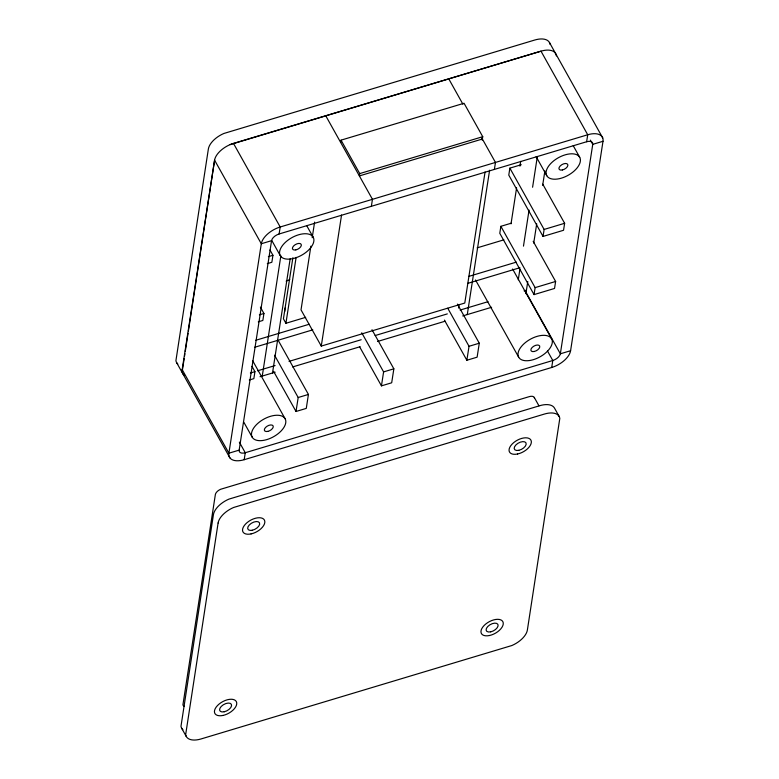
<?xml version="1.0" encoding="UTF-8"?>
<svg xmlns="http://www.w3.org/2000/svg" width="779" height="779" viewBox="0 0 779 779"><rect width="100%" height="100%" fill="white"/><g stroke="black" fill="none" stroke-linecap="round" stroke-linejoin="round"><path stroke-width="1.17" d="M182.159 371.778L184.185 358.544M184.555 356.139L184.925 353.734M185.295 351.339L188.051 333.295M188.421 330.89L214.585 160.153A18.862 10.049 -29.2 0 1 233.476 143.394L540.996 51.171A18.862 10.049 -29.2 0 1 556.352 55.922M184.389 375.468A18.862 10.049 -29.2 0 1 182.179 369.606L214.585 160.153L261.306 243.749L228.899 453.193A18.862 10.049 -29.2 0 0 244.187 459.707L551.707 367.484A18.862 10.049 -29.2 0 0 570.588 350.725L603.004 141.281A18.862 10.049 -29.2 0 0 587.717 134.767L540.996 51.171L230.107 144.621M182.179 369.606L228.899 453.193L239.153 450.126L271.559 240.672A7.547 4.022 -29.2 0 1 279.116 233.973L586.636 141.749A7.547 4.022 -29.2 0 1 592.751 144.349L603.004 141.281M251.977 366.364L254.937 371.651L253.857 378.633L249.299 379.996M260.39 307.121L263.935 313.47L262.854 320.451L258.297 321.815M269.982 250.001L272.942 255.288L271.861 262.27L267.304 263.633M244.187 459.707L245.268 452.726L239.348 442.151M279.116 233.973L280.197 226.991L233.476 143.394M262.26 376.053L280.868 255.775M272.504 372.985L290.187 258.716M292.885 257.722L283.429 318.815L285.922 323.275L305.68 317.345M285.922 323.275L296.117 257.391M310.889 246.135L301.025 309.867L321.269 346.09L464.781 303.05L485.064 171.993M312.194 237.722L314.609 222.093M278.307 340.54L308.426 394.437L306.274 408.4L296.02 411.478L298.182 397.514L274.549 355.234M340.676 142.479L341.036 140.152L464.05 103.256L482.737 136.695L482.201 140.191M321.269 346.09L341.553 215.023M341.036 140.152L359.732 173.59L359.372 175.918L482.376 139.022M371.369 206.299L372.45 199.317L325.729 115.73M372.002 329.721L393.853 368.827L391.691 382.791L381.447 385.858L383.599 371.895L361.748 332.789M458.51 308.026L459.074 304.414M467.273 314.57L489.611 170.231M494.383 169.413L495.463 162.431L481.86 138.097M457.419 304.102L479.28 343.208L477.118 357.172L466.864 360.249L469.026 346.285L447.759 308.231M511.112 223.242L500.868 226.319L499.787 233.301L534.043 294.608L554.541 288.454L555.622 281.472L533.177 241.315M521.258 164.72L509.865 168.137L508.784 175.119L543.041 236.427L563.548 230.272L564.629 223.291L542.768 184.185M511.024 223.846L516.604 187.788M519.944 166.151L520.693 161.341M518.269 279.797L519.944 268.979M523.478 246.135L529.058 210.077M532.593 187.242L537.237 157.192M525.903 293.664L527.782 281.531M533.732 243.067L536.702 223.836M542.661 185.373L544.891 170.942M534.043 294.608L535.124 287.626L500.868 226.319M543.041 236.427L544.122 229.445L509.865 168.137M551.707 367.484L552.788 360.502L547.462 350.978M586.636 141.749L587.717 134.767L280.197 226.991A18.862 10.049 -29.2 0 0 261.306 243.749L271.559 240.672M359.732 173.59L482.737 136.695M268.385 256.651L272.942 255.288M477.128 247.858L503.896 239.835M259.378 314.833L263.935 313.47M544.122 229.445L564.629 223.291M255.678 340.306L309.205 324.249M468.637 276.438L516.35 262.124M254.597 347.288L312.788 329.838M467.566 283.42L519.924 267.713M257.615 370.785L275.075 365.555M289.038 361.368L361.193 339.732M375.157 335.545L447.312 313.898M460.107 310.061L488.034 301.687M524.111 290.869L526.438 290.168M250.38 373.014L254.937 371.651M535.124 287.626L555.622 281.472M260.03 376.724L275.162 372.187M292.612 366.948L360.112 346.713M377.562 341.475L445.062 321.23M462.716 315.943L491.617 307.277M298.182 397.514L308.426 394.437M383.599 371.895L393.853 368.827M469.026 346.285L479.28 343.208M570.588 350.725L560.344 353.802A7.547 4.022 -29.2 0 1 552.788 360.502L245.268 452.726A7.547 4.022 -29.2 0 1 239.153 450.126M549.438 42.475L602.722 137.932M590.385 140.123L592.751 144.349L560.344 353.802L525.455 291.365M573.217 145.683L579.722 157.329A18.862 10.049 -29.2 0 1 559.234 178.712A18.862 10.049 -29.2 0 1 550.792 163.493A18.862 10.049 -29.2 0 1 579.722 157.329M536.137 156.647L546.78 175.694M448.743 78.835L462.93 104.23M512.611 269.008L551.639 338.846A18.862 10.049 -29.2 0 1 531.151 360.239A18.862 10.049 -29.2 0 1 522.709 345.019A18.862 10.049 -29.2 0 1 551.639 338.846M559.176 416.483L554.512 408.118A18.862 10.049 -29.2 0 0 539.837 405.674L228.938 499.115A18.862 10.049 -29.2 0 0 213.427 514.656L180.991 726.271A18.862 10.049 -29.2 0 0 182.899 729.709M475.521 279.973L518.697 357.22M534.287 397.465L538.961 405.82M444.419 320.081L466.864 360.249M306.702 225.608L313.207 237.254A18.862 10.049 -29.2 0 1 292.719 258.647A18.862 10.049 -29.2 0 1 284.277 243.418A18.862 10.049 -29.2 0 1 313.207 237.254M359.586 346.752L381.447 385.858M271.978 240.808L280.255 255.629M273.575 371.32L296.02 411.478M252.591 360.58L285.124 418.771A18.862 10.049 -29.2 0 1 264.636 440.164A18.862 10.049 -29.2 0 1 256.184 424.945A18.862 10.049 -29.2 0 1 285.124 418.771M243.895 422.335L252.172 437.146M176.56 362.517L229.941 457.925M181.634 728.17L186.298 736.525M184.214 706.29A6.417 3.418 -29.2 0 1 182.938 704.742L215.355 494.558A6.417 3.418 -29.2 0 1 220.632 489.27L529.301 396.628A6.417 3.418 -29.2 0 1 534.511 398.108M284.851 311.24A15.093 8.043 -29.2 0 1 285.416 307.608M286.166 281.19A15.093 8.043 -29.2 0 1 289.739 279.671M177.826 364.056A18.862 10.049 -29.2 0 1 175.927 360.628L208.363 149.003A18.862 10.049 -29.2 0 1 223.875 133.472L534.764 40.021A18.862 10.049 -29.2 0 1 550.071 44.364M218.101 523.011L185.665 734.636A18.862 10.049 -29.2 0 0 200.972 738.979L511.861 645.528A18.862 10.049 -29.2 0 0 527.383 629.997L559.809 418.372A18.862 10.049 -29.2 0 0 544.502 414.029L233.612 507.48A18.862 10.049 -29.2 0 0 218.101 523.011M222.979 715.443A12.26 6.534 -29.2 0 0 236.3 701.538A12.26 6.534 -29.2 0 0 217.497 705.54A12.26 6.534 -29.2 0 0 222.979 715.443M224.186 711.782A6.602 3.515 -29.2 0 0 231.353 704.294A6.602 3.515 -29.2 0 0 221.236 706.446A6.602 3.515 -29.2 0 0 224.186 711.782M251.072 533.917A12.26 6.534 -29.2 0 0 264.383 520.012A12.26 6.534 -29.2 0 0 245.58 524.024A12.26 6.534 -29.2 0 0 251.072 533.917M252.269 530.256A6.602 3.515 -29.2 0 0 259.446 522.767A6.602 3.515 -29.2 0 0 249.319 524.929A6.602 3.515 -29.2 0 0 252.269 530.256M489.504 635.508A12.26 6.534 -29.2 0 0 502.825 621.613A12.26 6.534 -29.2 0 0 484.012 625.615A12.26 6.534 -29.2 0 0 489.504 635.508M490.712 631.847A6.602 3.515 -29.2 0 0 497.878 624.369A6.602 3.515 -29.2 0 0 487.751 626.52A6.602 3.515 -29.2 0 0 490.712 631.847M517.587 453.991A12.26 6.534 -29.2 0 0 530.908 440.086A12.26 6.534 -29.2 0 0 512.105 444.098A12.26 6.534 -29.2 0 0 517.587 453.991M518.795 450.33A6.602 3.515 -29.2 0 0 525.961 442.842A6.602 3.515 -29.2 0 0 515.834 445.004A6.602 3.515 -29.2 0 0 518.795 450.33M267.762 431.41A4.908 2.61 -29.2 0 0 273.088 425.85A4.908 2.61 -29.2 0 0 265.561 427.457A4.908 2.61 -29.2 0 0 267.762 431.41M295.845 249.893A4.908 2.61 -29.2 0 0 301.171 244.333A4.908 2.61 -29.2 0 0 293.654 245.93A4.908 2.61 -29.2 0 0 295.845 249.893M534.277 351.485A4.908 2.61 -29.2 0 0 539.604 345.925A4.908 2.61 -29.2 0 0 532.086 347.531A4.908 2.61 -29.2 0 0 534.277 351.485M562.37 169.968A4.908 2.61 -29.2 0 0 567.696 164.398A4.908 2.61 -29.2 0 0 560.169 166.005A4.908 2.61 -29.2 0 0 562.37 169.968"/></g></svg>
